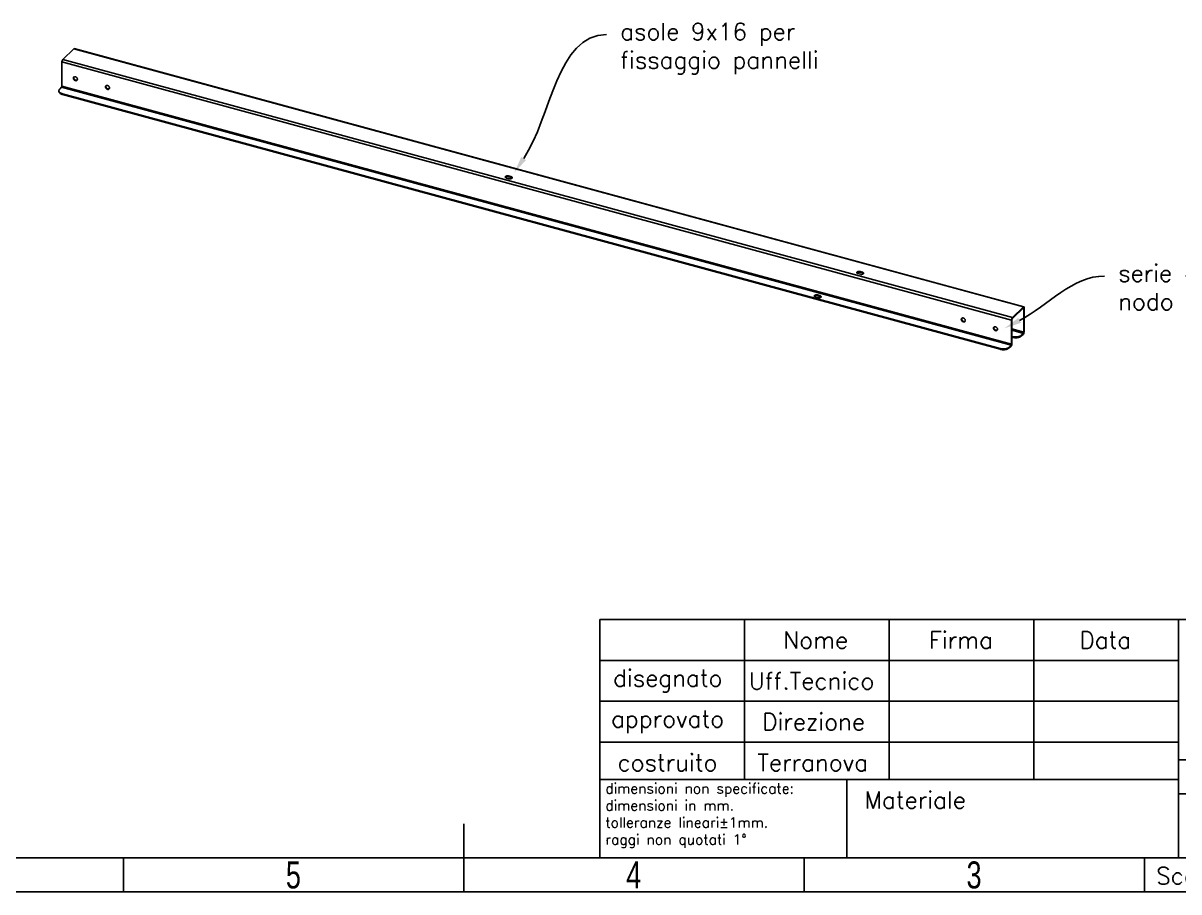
# Model space of a CAD drawing. Header units: millimetres. Extents: x -116399 to 112199, y -90759 to -31335.
# Drawn here: x -51117 to -48570, y -35640 to -33725 of the extents above; entities that cross this region are included whole.
import ezdxf
from ezdxf import colors
from ezdxf.entities.mleader import LeaderData, LeaderLine
from ezdxf.math import Vec2, Vec3

# ---------------------------------------------------------------- set-up
doc = ezdxf.new("R2010")
doc.units = ezdxf.units.MM
doc.styles.add('Annotative', font='simplex.shx', dxfattribs={"height": 2.5})
doc.styles.add('Michele', font='simplex.shx', dxfattribs={"height": 2.5})
doc.styles.add('SLDTEXTSTYLE0', font='TXT', dxfattribs={"width": 0.75})

# ---------------------------------------------------------------- blocks, each defined once
blk = doc.blocks.new('1_15 TERRANOVA oriz A3')
for p, q in [((3300, 75), (3300, 600)), ((3300, 600), (5925, 600)), ((3618.7, 510), (3618.7, 600)), ((3937.5, 510), (3937.5, 600)), ((4256.2, 510), (4256.2, 600)), ((4575, 600), (4575, 75)), ((3300, 510), (4575, 510)), ((3618.7, 510), (3618.7, 247.5)), ((3937.5, 510), (3937.5, 247.5)), ((4256.2, 510), (4256.2, 247.5)), ((3300, 420), (4575, 420)), ((3300, 330), (4575, 330)), ((5925, 291.3), (4575, 291.3)), ((3300, 247.5), (4575, 247.5)), ((3844.2, 247.5), (3844.2, 75)), ((5925, 216.3), (4575, 216.3)), ((3300, 75), (5925, 75))]:
    blk.add_line(p, q)
at = {"color": 7, "linetype": 'Continuous'}
for p, q in [((3000, 0), (3000, 150)), ((5925, 75), (75, 75)), ((2250, 75), (2250, 0)), ((3000, 75), (3000, 0)), ((3750, 75), (3750, 0)), ((4500, 75), (4500, 0)), ((6000, 0), (0, 0))]:
    blk.add_line(p, q, dxfattribs=at)
at = {"style": 'Michele'}
for s, height, p in [('Nome', 37.5, (3704, 536.2)), ('Firma', 37.5, (4024.6, 536.2)), ('Data', 37.5, (4356.7, 536.2)), ('disegnato', 37.5, (3329, 452.5)), ('Uff.Tecnico', 37.5, (3628.1, 446.2)), ('approvato', 37.5, (3324.6, 362.5)), ('Direzione', 37.5, (3657.6, 356.2)), ('costruito', 37.5, (3338.8, 266.2)), ('Terranova', 37.5, (3646.9, 266.2)), ('dimensioni non specificate:', 22.5, (3311.9, 216.8)), ('Materiale', 37.5, (3883.1, 183.7)), ('dimensioni in mm.', 22.5, (3311.9, 179.3)), ('tolleranze lineari±1mm.', 22.5, (3311.9, 141.8)), ('raggi non quotati 1°', 22.5, (3311.9, 104.3)), ('Scala 1:15', 37.5, (4525.7, 16.7))]:
    blk.add_text(s, height=height, dxfattribs=at).set_placement(p)
at = {"color": 7, "linetype": 'Continuous', "char_height": 59.5, "attachment_point": 2, "style": 'SLDTEXTSTYLE0'}
for s, insert in [('5', (2624.4, 67.1)), ('4', (3374.4, 67.1)), ('3', (4124.4, 67.1))]:
    blk.add_mtext(s, dxfattribs=dict(at, insert=insert))

msp = doc.modelspace()

# ---------------------------------------------------------------- linework, layer by layer
at = {"color": 7, "linetype": 'Continuous', "lineweight": 25}
for p, q in [((-51029.221, -33805.73), (-51004.953, -33782.043)), ((-48912.42, -34350.749), (-51004.953, -33782.043)), ((-48911.371, -34350.318), (-51003.904, -33781.612)), ((-48938.555, -34379.686), (-51031.088, -33810.98)), ((-51031.088, -33864.125), (-51031.088, -33810.98)), ((-48936.688, -34374.435), (-51029.221, -33805.73)), ((-51037.722, -33874.227), (-51037.722, -33875.942)), ((-51035.988, -33870.622), (-51032.021, -33866.75)), ((-51032.021, -33866.75), (-48939.488, -34435.456)), ((-48938.555, -34432.831), (-51031.088, -33864.125)), ((-48963.722, -34442.555), (-51029.722, -33881.06)), ((-51029.722, -33881.06), (-51029.722, -33882.774)), ((-48963.722, -34444.269), (-51029.722, -33882.774)), ((-50051.46, -34066.691), (-50046.065, -34068.158)), ((-50046.84, -34062.182), (-50041.445, -34063.648)), ((-50046.84, -34062.182), (-50046.84, -34063.896)), ((-50046.84, -34063.896), (-50041.445, -34065.362)), ((-50041.445, -34065.362), (-50041.445, -34063.648)), ((-49276.951, -34277.307), (-49271.556, -34278.774)), ((-49272.331, -34272.798), (-49266.936, -34274.264)), ((-49272.331, -34272.798), (-49272.331, -34274.512)), ((-49272.331, -34274.512), (-49266.936, -34275.978)), ((-49266.936, -34275.978), (-49266.936, -34274.264)), ((-49370.591, -34329.022), (-49365.196, -34330.488)), ((-49365.971, -34324.512), (-49360.576, -34325.978)), ((-49365.971, -34324.512), (-49365.971, -34326.226)), ((-49365.971, -34326.226), (-49360.576, -34327.693)), ((-49360.576, -34327.693), (-49360.576, -34325.978)), ((-48936.688, -34374.435), (-48912.42, -34350.749)), ((-48936.688, -34376.15), (-48912.42, -34352.463)), ((-48911.486, -34353.267), (-48912.86, -34352.893)), ((-48912.42, -34352.463), (-48912.42, -34350.749)), ((-48910.553, -34352.356), (-48911.486, -34353.267)), ((-48911.486, -34353.267), (-48911.486, -34406.411)), ((-48910.553, -34352.356), (-48910.553, -34405.5)), ((-48937.621, -34378.775), (-48938.555, -34379.686)), ((-48938.555, -34432.831), (-48938.555, -34379.686)), ((-48937.621, -34431.919), (-48937.621, -34378.775)), ((-48936.688, -34374.435), (-48936.688, -34376.15)), ((-48911.486, -34406.411), (-48937.621, -34399.308)), ((-48937.621, -34402.187), (-48912.42, -34409.036)), ((-48912.42, -34409.036), (-48916.387, -34412.908)), ((-48912.42, -34409.036), (-48912.42, -34410.751)), ((-48911.486, -34406.411), (-48910.553, -34405.5)), ((-48939.488, -34435.456), (-48943.455, -34439.328)), ((-48939.488, -34435.456), (-48939.488, -34437.17)), ((-48938.555, -34432.831), (-48937.621, -34431.919)), ((-48936.653, -34416.135), (-48937.621, -34415.872)), ((-48936.653, -34417.85), (-48937.621, -34417.587)), ((-48936.653, -34417.85), (-48936.653, -34416.135)), ((-48912.42, -34410.751), (-48916.387, -34414.622)), ((-48916.387, -34412.908), (-48916.387, -34414.622)), ((-48963.722, -34444.269), (-48963.722, -34442.555)), ((-48939.488, -34437.17), (-48943.455, -34441.042)), ((-48943.455, -34439.328), (-48943.455, -34441.042))]:
    msp.add_line(p, q, dxfattribs=at)
at = {"color": 7, "linetype": 'Continuous', "lineweight": 25, "flags": 128}
for points in [[(-50997.056, -33848.945), (-50997.108, -33848.276), (-50997.262, -33847.595), (-50997.516, -33846.918), (-50997.862, -33846.26), (-50998.292, -33845.637), (-50998.798, -33845.063), (-50999.366, -33844.552), (-50999.984, -33844.115), (-51000.637, -33843.764), (-51001.309, -33843.506), (-51001.986, -33843.347), (-51002.65, -33843.292), (-51003.287, -33843.34), (-51003.882, -33843.492), (-51004.421, -33843.744), (-51004.89, -33844.089), (-51005.28, -33844.52), (-51005.58, -33845.026), (-51005.784, -33845.596), (-51005.888, -33846.216), (-51005.888, -33846.873), (-51005.784, -33847.549), (-51005.58, -33848.23), (-51005.28, -33848.9), (-51004.89, -33849.542), (-51004.421, -33850.143), (-51003.882, -33850.687), (-51003.287, -33851.162), (-51002.65, -33851.557), (-51001.986, -33851.862), (-51001.309, -33852.071), (-51000.637, -33852.179), (-50999.984, -33852.183), (-50999.366, -33852.082), (-50998.798, -33851.88), (-50998.292, -33851.581), (-50997.862, -33851.191), (-50997.516, -33850.722), (-50997.262, -33850.182), (-50997.108, -33849.585), (-50997.056, -33848.945)], [(-51004.452, -33843.762), (-51004.58, -33843.982), (-51004.809, -33844.537), (-51004.938, -33845.146), (-51004.964, -33845.795), (-51004.886, -33846.468), (-51004.707, -33847.149), (-51004.43, -33847.823), (-51004.062, -33848.474), (-51003.612, -33849.086), (-51003.089, -33849.646), (-51002.507, -33850.139), (-51001.879, -33850.555), (-51001.22, -33850.884), (-51000.545, -33851.118)], [(-51035.988, -33870.622), (-51036.548, -33871.231), (-51037.002, -33871.863), (-51037.348, -33872.513), (-51037.583, -33873.176), (-51037.704, -33873.847), (-51037.711, -33874.521), (-51037.604, -33875.193), (-51037.384, -33875.857), (-51037.053, -33876.509), (-51036.612, -33877.144), (-51036.066, -33877.756), (-51035.418, -33878.342), (-51034.673, -33878.896), (-51033.838, -33879.415), (-51032.917, -33879.894), (-51031.92, -33880.33), (-51030.852, -33880.72), (-51029.722, -33881.06)], [(-50926.303, -33868.174), (-50926.355, -33867.506), (-50926.509, -33866.825), (-50926.762, -33866.147), (-50927.108, -33865.489), (-50927.539, -33864.866), (-50928.044, -33864.292), (-50928.613, -33863.781), (-50929.23, -33863.345), (-50929.883, -33862.993), (-50930.556, -33862.735), (-50931.232, -33862.577), (-50931.897, -33862.521), (-50932.534, -33862.57), (-50933.129, -33862.721), (-50933.667, -33862.973), (-50934.137, -33863.318), (-50934.526, -33863.749), (-50934.827, -33864.255), (-50935.031, -33864.825), (-50935.134, -33865.446), (-50935.134, -33866.102), (-50935.031, -33866.778), (-50934.827, -33867.459), (-50934.526, -33868.129), (-50934.137, -33868.772), (-50933.667, -33869.372), (-50933.129, -33869.916), (-50932.534, -33870.391), (-50931.897, -33870.786), (-50931.232, -33871.092), (-50930.556, -33871.301), (-50929.883, -33871.408), (-50929.23, -33871.412), (-50928.613, -33871.311), (-50928.044, -33871.109), (-50927.539, -33870.81), (-50927.108, -33870.421), (-50926.762, -33869.951), (-50926.509, -33869.411), (-50926.355, -33868.814), (-50926.303, -33868.174)], [(-50933.699, -33862.992), (-50933.827, -33863.211), (-50934.056, -33863.766), (-50934.185, -33864.376), (-50934.21, -33865.024), (-50934.133, -33865.697), (-50933.953, -33866.379), (-50933.676, -33867.053), (-50933.308, -33867.703), (-50932.858, -33868.316), (-50932.336, -33868.875), (-50931.754, -33869.369), (-50931.126, -33869.784), (-50930.467, -33870.113), (-50929.792, -33870.347)], [(-51029.722, -33882.774), (-51030.852, -33882.434), (-51031.92, -33882.045), (-51032.917, -33881.608), (-51033.838, -33881.129), (-51034.673, -33880.611), (-51035.418, -33880.056), (-51036.066, -33879.471), (-51036.612, -33878.858), (-51037.053, -33878.224), (-51037.384, -33877.572), (-51037.604, -33876.907), (-51037.711, -33876.236), (-51037.722, -33875.942)], [(-50046.84, -34062.182), (-50047.553, -34062.024), (-50048.306, -34061.925), (-50049.079, -34061.888), (-50049.854, -34061.913), (-50050.612, -34062.001), (-50051.334, -34062.149), (-50052.002, -34062.353), (-50052.6, -34062.608), (-50053.113, -34062.909), (-50053.528, -34063.247), (-50053.835, -34063.614), (-50054.027, -34064.002), (-50054.099, -34064.4), (-50054.05, -34064.799), (-50053.879, -34065.19), (-50053.592, -34065.561), (-50053.196, -34065.906), (-50052.7, -34066.213), (-50052.116, -34066.478), (-50051.46, -34066.691)], [(-50046.84, -34063.896), (-50047.553, -34063.738), (-50048.306, -34063.639), (-50049.079, -34063.602), (-50049.854, -34063.628), (-50050.612, -34063.715), (-50051.334, -34063.863), (-50052.002, -34064.067), (-50052.6, -34064.323), (-50053.113, -34064.623), (-50053.528, -34064.961), (-50053.812, -34065.294)], [(-50046.065, -34068.158), (-50045.352, -34068.316), (-50044.599, -34068.415), (-50043.826, -34068.452), (-50043.051, -34068.426), (-50042.293, -34068.339), (-50041.571, -34068.191), (-50040.903, -34067.987), (-50040.305, -34067.731), (-50039.792, -34067.431), (-50039.377, -34067.093), (-50039.07, -34066.725), (-50038.877, -34066.338), (-50038.805, -34065.939), (-50038.855, -34065.54), (-50039.026, -34065.15), (-50039.313, -34064.778), (-50039.709, -34064.434), (-50040.205, -34064.126), (-50040.788, -34063.862), (-50041.445, -34063.648)], [(-49272.331, -34272.798), (-49273.044, -34272.639), (-49273.796, -34272.54), (-49274.57, -34272.503), (-49275.345, -34272.529), (-49276.103, -34272.617), (-49276.825, -34272.765), (-49277.493, -34272.969), (-49278.09, -34273.224), (-49278.603, -34273.525), (-49279.019, -34273.863), (-49279.326, -34274.23), (-49279.518, -34274.618), (-49279.59, -34275.016), (-49279.54, -34275.415), (-49279.37, -34275.806), (-49279.083, -34276.177), (-49278.687, -34276.521), (-49278.191, -34276.829), (-49277.607, -34277.093), (-49276.951, -34277.307)], [(-49272.331, -34274.512), (-49273.044, -34274.354), (-49273.796, -34274.255), (-49274.57, -34274.218), (-49275.345, -34274.243), (-49276.103, -34274.331), (-49276.825, -34274.479), (-49277.493, -34274.683), (-49278.09, -34274.939), (-49278.603, -34275.239), (-49279.019, -34275.577), (-49279.303, -34275.91)], [(-49271.556, -34278.774), (-49270.843, -34278.932), (-49270.09, -34279.031), (-49269.317, -34279.068), (-49268.541, -34279.042), (-49267.784, -34278.954), (-49267.062, -34278.807), (-49266.394, -34278.603), (-49265.796, -34278.347), (-49265.283, -34278.047), (-49264.868, -34277.709), (-49264.56, -34277.341), (-49264.368, -34276.954), (-49264.296, -34276.555), (-49264.346, -34276.156), (-49264.517, -34275.766), (-49264.804, -34275.394), (-49265.2, -34275.05), (-49265.696, -34274.742), (-49266.279, -34274.478), (-49266.936, -34274.264)], [(-49365.971, -34324.512), (-49366.684, -34324.354), (-49367.437, -34324.255), (-49368.21, -34324.218), (-49368.985, -34324.243), (-49369.743, -34324.331), (-49370.465, -34324.479), (-49371.133, -34324.683), (-49371.731, -34324.939), (-49372.244, -34325.239), (-49372.659, -34325.577), (-49372.966, -34325.944), (-49373.159, -34326.332), (-49373.231, -34326.73), (-49373.181, -34327.13), (-49373.01, -34327.52), (-49372.723, -34327.892), (-49372.327, -34328.236), (-49371.831, -34328.544), (-49371.248, -34328.808), (-49370.591, -34329.022)], [(-49365.971, -34326.226), (-49366.684, -34326.068), (-49367.437, -34325.969), (-49368.21, -34325.932), (-49368.985, -34325.958), (-49369.743, -34326.046), (-49370.465, -34326.193), (-49371.133, -34326.397), (-49371.731, -34326.653), (-49372.244, -34326.953), (-49372.659, -34327.291), (-49372.943, -34327.624)], [(-49365.196, -34330.488), (-49364.483, -34330.646), (-49363.73, -34330.745), (-49362.957, -34330.782), (-49362.182, -34330.757), (-49361.424, -34330.669), (-49360.702, -34330.521), (-49360.034, -34330.317), (-49359.436, -34330.061), (-49358.924, -34329.761), (-49358.508, -34329.423), (-49358.201, -34329.056), (-49358.009, -34328.668), (-49357.937, -34328.27), (-49357.987, -34327.87), (-49358.157, -34327.48), (-49358.444, -34327.108), (-49358.84, -34326.764), (-49359.336, -34326.456), (-49359.92, -34326.192), (-49360.576, -34325.978)], [(-48912.42, -34350.749), (-48912.096, -34350.485), (-48911.781, -34350.333), (-48911.486, -34350.297), (-48911.22, -34350.38), (-48910.99, -34350.578), (-48910.803, -34350.885), (-48910.666, -34351.293), (-48910.581, -34351.788), (-48910.553, -34352.356)], [(-48912.42, -34352.463), (-48912.238, -34352.319), (-48912.063, -34352.245), (-48911.901, -34352.246), (-48911.76, -34352.321), (-48911.644, -34352.468), (-48911.557, -34352.68), (-48911.504, -34352.95), (-48911.486, -34353.267)], [(-49040.263, -34380.759), (-49040.315, -34380.091), (-49040.469, -34379.41), (-49040.722, -34378.733), (-49041.068, -34378.075), (-49041.499, -34377.451), (-49042.004, -34376.877), (-49042.572, -34376.366), (-49043.19, -34375.93), (-49043.843, -34375.579), (-49044.515, -34375.321), (-49045.192, -34375.162), (-49045.857, -34375.106), (-49046.494, -34375.155), (-49047.089, -34375.307), (-49047.627, -34375.558), (-49048.096, -34375.903), (-49048.486, -34376.334), (-49048.786, -34376.841), (-49048.991, -34377.411), (-49049.094, -34378.031), (-49049.094, -34378.687), (-49048.991, -34379.364), (-49048.786, -34380.045), (-49048.486, -34380.714), (-49048.096, -34381.357), (-49047.627, -34381.957), (-49047.089, -34382.501), (-49046.494, -34382.977), (-49045.857, -34383.372), (-49045.192, -34383.677), (-49044.515, -34383.886), (-49043.843, -34383.994), (-49043.19, -34383.997), (-49042.572, -34383.897), (-49042.004, -34383.694), (-49041.499, -34383.395), (-49041.068, -34383.006), (-49040.722, -34382.536), (-49040.469, -34381.996), (-49040.315, -34381.399), (-49040.263, -34380.759)], [(-49047.658, -34375.577), (-49047.787, -34375.796), (-49048.015, -34376.352), (-49048.144, -34376.961), (-49048.17, -34377.61), (-49048.093, -34378.282), (-49047.913, -34378.964), (-49047.636, -34379.638), (-49047.268, -34380.289), (-49046.818, -34380.901), (-49046.296, -34381.46), (-49045.714, -34381.954), (-49045.086, -34382.37), (-49044.427, -34382.698), (-49043.751, -34382.932)], [(-48969.509, -34399.988), (-48969.561, -34399.32), (-48969.715, -34398.639), (-48969.968, -34397.962), (-48970.314, -34397.304), (-48970.745, -34396.681), (-48971.251, -34396.107), (-48971.819, -34395.596), (-48972.437, -34395.159), (-48973.089, -34394.808), (-48973.762, -34394.55), (-48974.439, -34394.391), (-48975.103, -34394.336), (-48975.74, -34394.384), (-48976.335, -34394.536), (-48976.874, -34394.787), (-48977.343, -34395.133), (-48977.733, -34395.563), (-48978.033, -34396.07), (-48978.237, -34396.64), (-48978.341, -34397.26), (-48978.341, -34397.916), (-48978.237, -34398.593), (-48978.033, -34399.274), (-48977.733, -34399.944), (-48977.343, -34400.586), (-48976.874, -34401.187), (-48976.335, -34401.731), (-48975.74, -34402.206), (-48975.103, -34402.601), (-48974.439, -34402.906), (-48973.762, -34403.115), (-48973.089, -34403.223), (-48972.437, -34403.226), (-48971.819, -34403.126), (-48971.251, -34402.924), (-48970.745, -34402.624), (-48970.314, -34402.235), (-48969.968, -34401.765), (-48969.715, -34401.226), (-48969.561, -34400.629), (-48969.509, -34399.988)], [(-48976.905, -34394.806), (-48977.033, -34395.026), (-48977.262, -34395.581), (-48977.391, -34396.19), (-48977.417, -34396.839), (-48977.339, -34397.512), (-48977.16, -34398.193), (-48976.883, -34398.867), (-48976.515, -34399.518), (-48976.064, -34400.13), (-48975.542, -34400.69), (-48974.96, -34401.183), (-48974.332, -34401.599), (-48973.673, -34401.928), (-48972.998, -34402.161)], [(-48936.653, -34416.135), (-48935.47, -34416.424), (-48934.243, -34416.658), (-48932.981, -34416.836), (-48931.694, -34416.956), (-48930.391, -34417.019), (-48929.082, -34417.023), (-48927.778, -34416.968), (-48926.488, -34416.854), (-48925.222, -34416.684), (-48923.99, -34416.457), (-48922.801, -34416.175), (-48921.664, -34415.841), (-48920.588, -34415.458), (-48919.581, -34415.028), (-48918.651, -34414.554), (-48917.804, -34414.04), (-48917.047, -34413.49), (-48916.387, -34412.908)], [(-48916.387, -34414.622), (-48917.047, -34415.204), (-48917.804, -34415.754), (-48918.651, -34416.268), (-48919.581, -34416.742), (-48920.588, -34417.172), (-48921.664, -34417.556), (-48922.801, -34417.889), (-48923.99, -34418.171), (-48925.222, -34418.398), (-48926.488, -34418.569), (-48927.778, -34418.682), (-48929.082, -34418.737), (-48930.391, -34418.733), (-48931.694, -34418.671), (-48932.981, -34418.55), (-48934.243, -34418.372), (-48935.47, -34418.138), (-48936.653, -34417.85)], [(-48963.722, -34442.555), (-48962.539, -34442.843), (-48961.312, -34443.077), (-48960.05, -34443.255), (-48958.762, -34443.376), (-48957.459, -34443.438), (-48956.151, -34443.442), (-48954.846, -34443.387), (-48953.557, -34443.274), (-48952.291, -34443.103), (-48951.059, -34442.876), (-48949.869, -34442.595), (-48948.733, -34442.261), (-48947.656, -34441.877), (-48946.649, -34441.447), (-48945.719, -34440.973), (-48944.872, -34440.459), (-48944.116, -34439.909), (-48943.455, -34439.328)], [(-48943.455, -34441.042), (-48944.116, -34441.624), (-48944.872, -34442.174), (-48945.719, -34442.688), (-48946.649, -34443.161), (-48947.656, -34443.592), (-48948.733, -34443.975), (-48949.869, -34444.309), (-48951.059, -34444.59), (-48952.291, -34444.817), (-48953.557, -34444.988), (-48954.846, -34445.102), (-48956.151, -34445.157), (-48957.459, -34445.153), (-48958.762, -34445.09), (-48960.05, -34444.97), (-48961.312, -34444.791), (-48962.539, -34444.557), (-48963.722, -34444.269)]]:
    msp.add_lwpolyline(points, dxfattribs=at)
at = {"color": 7, "linetype": 'Continuous', "lineweight": 25}
for centre, radius, start, end in [((-51004.063, -33782.716), 1.115, 81.783025, 142.916333), ((-51022.913, -33810.93), 8.175, 140.49944, 180.356941), ((-51035.178, -33864.149), 4.09, 320.512944, 0.343437), ((-50999.41, -33847.541), 3.752, 252.393646, 299.338953), ((-50928.657, -33866.77), 3.752, 252.393645, 299.33897), ((-50042.29, -34069.461), 4.185, 40.199471, 78.35474), ((-49267.78, -34280.077), 4.185, 40.199471, 78.35474), ((-49361.421, -34331.791), 4.185, 40.199471, 78.35474), ((-49042.616, -34379.355), 3.752, 252.393646, 299.338953), ((-48930.464, -34379.606), 8.091, 140.285709, 180.570671), ((-48933.531, -34378.751), 4.09, 140.512944, 180.343437), ((-48971.863, -34398.585), 3.752, 252.393645, 299.33897), ((-48918.644, -34405.581), 8.091, 320.285709, 0.570671), ((-48915.576, -34406.435), 4.09, 320.512944, 0.343437), ((-48945.796, -34431.97), 8.175, 320.49944, 0.356941), ((-48942.645, -34432.855), 4.09, 320.512944, 0.343437)]:
    msp.add_arc(centre, radius, start, end, dxfattribs=at)

# ---------------------------------------------------------------- block references
msp.add_blockref('1_15 TERRANOVA oriz A3', (-53145.462, -35640.039))

# ---------------------------------------------------------------- leaders
ml = msp.add_multileader_mtext('Standard')
ml.set_content('asole 9x16 per\\Pfissaggio pannelli', color=256, style='Annotative')
ml.set_leader_properties(color=256)
ml.build(insert=Vec2(0, 0))
ml.multileader.update_dxf_attribs({"leader_type": 2, "text_top_attachment_type": 32, "text_bottom_attachment_type": 128, "arrow_head_size": 37.5, "scale": 15})
ctx = ml.context
ctx.base_point, ctx.scale, ctx.char_height, ctx.arrow_head_size, ctx.landing_gap_size, ctx.plane_origin = Vec3(-49830.747, -33750.31), 15, 37.5, 37.5, 30, Vec3(-50034.416, -34054.89)
notes = []
notes.append((ctx, [(0, (1, 1, 0), (-49950.747, -33750.31), (1, 0), 120, [(0, [(-50034.416, -34054.89)], 0, [])])]))
ctx.mtext.insert, ctx.mtext.flow_direction = Vec3(-49800.747, -33725.31), 5
ml = msp.add_multileader_mtext('Standard')
ml.set_content('serie 4 fori\\Pnodo giunzione', color=256, style='Annotative')
ml.set_leader_properties(color=256)
ml.build(insert=Vec2(0, 0))
ml.multileader.update_dxf_attribs({"leader_type": 2, "text_top_attachment_type": 32, "text_bottom_attachment_type": 128, "arrow_head_size": 37.5, "scale": 15})
ctx = ml.context
ctx.base_point, ctx.scale, ctx.char_height, ctx.arrow_head_size, ctx.landing_gap_size, ctx.plane_origin = Vec3(-48733.397, -34282.704), 15, 37.5, 37.5, 30, Vec3(-48953.848, -34397.863)
notes.append((ctx, [(0, (1, 1, 0), (-48853.397, -34282.704), (1, 0), 120, [(0, [(-48953.848, -34397.863)], 0, [])])]))
ctx.mtext.insert, ctx.mtext.flow_direction = Vec3(-48703.397, -34257.704), 5
for ctx, leaders in notes:
    for number, flags, end, landing, length, lines in leaders:
        leader = LeaderData()
        leader.index, (leader.has_last_leader_line, leader.has_dogleg_vector, leader.attachment_direction) = number, flags
        leader.last_leader_point, leader.dogleg_vector, leader.dogleg_length = Vec3(end), Vec3(landing), length
        for number, points, colour, breaks in lines:
            line = LeaderLine()
            line.index, line.vertices, line.color, line.breaks = number, Vec3.list(points), colors.encode_raw_color(colour), breaks
            leader.lines.append(line)
        ctx.leaders.append(leader)

doc.saveas('drawing.dxf')
